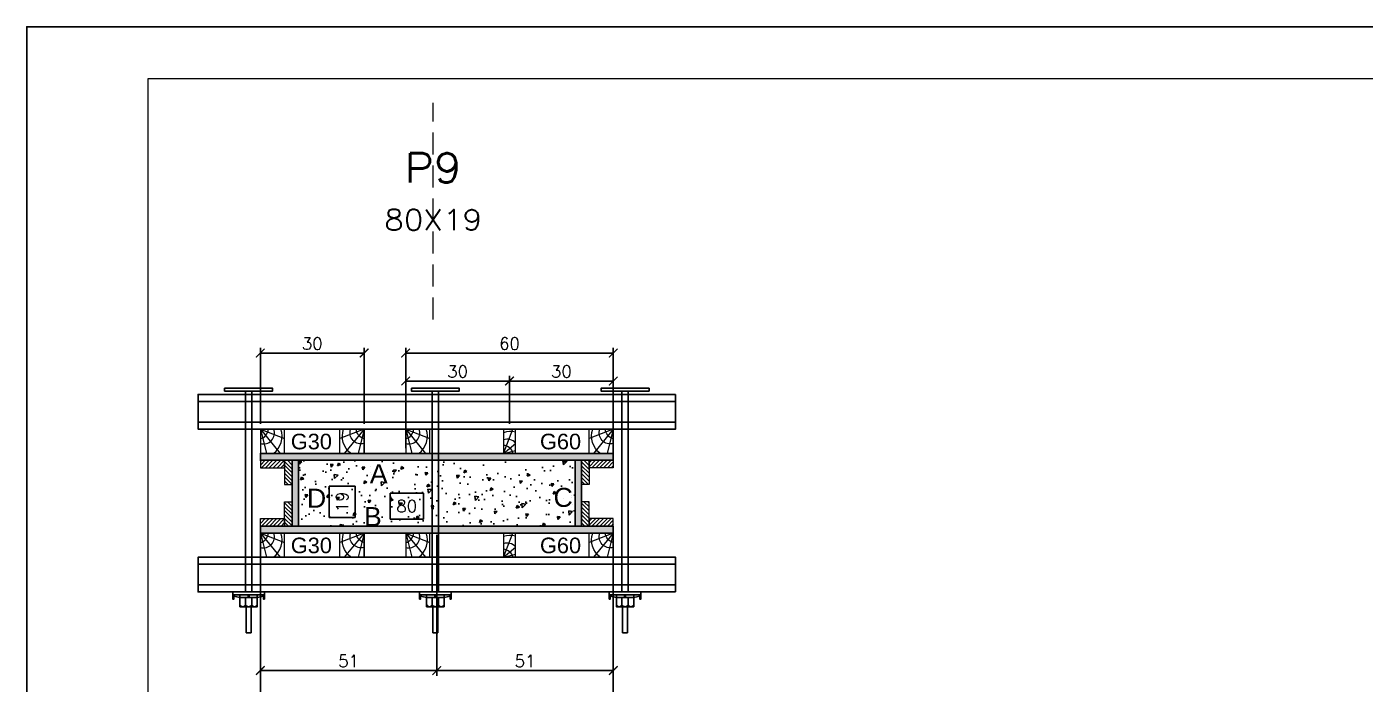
# Model space of a CAD drawing. Extents: x -23436 to 4767, y -3862 to 10024.
# Drawn here: x -15921 to -15148, y 4753 to 5132 of the extents above; entities that cross this region are included whole.
import ezdxf
from ezdxf.enums import TextEntityAlignment as Align

# ---------------------------------------------------------------- set-up
doc = ezdxf.new("R2010")
doc.units = 0
doc.header["$PDMODE"] = 2
doc.header["$PDSIZE"] = 10
doc.linetypes.add('CABLIN', pattern=[0.35, 0.25, -0.1])
doc.linetypes.add('HIDDEN', pattern=[9.525, 6.35, -3.175])
doc.layers.get('0').update_dxf_attribs({"lineweight": 13})
doc.layers.get('Defpoints').update_dxf_attribs({"lineweight": 13})
for name, color, linetype in [('Barra de Ancoragem', 20, 'Continuous'), ('CHAPA', 1, 'Continuous'), ('Concreto', 250, 'HIDDEN'), ('Hachura', 252, 'CABLIN'), ('MB Logo', 254, 'Continuous'), ('MEIO_PONT', 93, 'Continuous'), ('Painéis', 30, 'Continuous'), ('Perfil Metálico', 224, 'Continuous'), ('Texto de Titulo', 7, 'Continuous'), ('Texto Qtd Sarr', 242, 'Continuous'), ('TEXTO_GERAL', 7, 'Continuous')]:
    doc.layers.add(name, color=color, linetype=linetype)
for name, color, linetype, lineweight in [('cotas', 4, 'Continuous', 13), ('FOLHA MB', 7, 'Continuous', 13), ('Madeira', 100, 'Continuous', 13), ('sarrafo', 93, 'Continuous', 13), ('Texto Seção', 7, 'Continuous', 15)]:
    doc.layers.add(name, color=color, linetype=linetype, lineweight=lineweight)
doc.layers.add('Laje_Perimetro', color=7, linetype='Continuous', plot=False)
doc.styles.add('ARIAL', font='arial.ttf', dxfattribs={"oblique": 15, "height": 25})
doc.styles.add('ROMANS', font='romans.shx')
doc.styles.add('SANSSERIF', font='sas_____.pfb')
doc.dimstyles.new('COTA SECAO', dxfattribs={"dimtxt": 7, "dimasz": 5, "dimexe": 3, "dimexo": 3, "dimgap": 2, "dimtad": 3, "dimdec": 1, "dimlfac": 0.5, "dimzin": 12, "dimdsep": 46, "dimtxsty": 'ROMANS', "dimblk": 'ARCHTICK', "dimcen": 0, "dimclrd": 4, "dimclre": 4, "dimclrt": 1, "dimadec": 1, "dimazin": 3, "dimtfac": 1, "dimtdec": 1, "dimtmove": 0, "dimatfit": 3, "dimldrblk": 'OBLIQUE', "dimfxl": 0, "dimtolj": 1, "dimtzin": 12, "dimarcsym": 0})
doc.dimstyles.new('SECÇÃO 2', dxfattribs={"dimtxt": 7, "dimasz": 6, "dimexe": 0.18, "dimexo": 2, "dimgap": -4, "dimtad": 3, "dimdec": 1, "dimlfac": 0.5, "dimzin": 12, "dimdsep": 46, "dimtxsty": 'ROMANS', "dimblk": 'ARCHTICK', "dimcen": 0.09, "dimse1": 1, "dimse2": 1, "dimsd1": 1, "dimsd2": 1, "dimclrd": 180, "dimclre": 5, "dimclrt": 1, "dimadec": 0, "dimazin": 3, "dimtfac": 1, "dimtdec": 1, "dimtofl": 0, "dimtmove": 0, "dimatfit": 3, "dimldrblk": 'ARCHTICK', "dimfxl": 0, "dimtolj": 1, "dimtzin": 0, "dimarcsym": 0})
pattern_1 = [(225, (-25085.3287, -18047.4863), (1.12253202, -1.12253202), [])]
pattern_2 = [(225, (-24910.3287, -18047.4863), (1.12253202, -1.12253202), [])]

# ---------------------------------------------------------------- blocks, each defined once
blk = doc.blocks.new('A$C169d8357')
at = {"layer": 'FOLHA MB', "color": 1}
for points in [[(0, 1199.94), (0, 149.94), (1485.02, 149.94), (1485.02, 1199.94)], [(70, 1169.94), (70, 179.94), (1455.02, 179.94), (1455.02, 1169.94)]]:
    blk.add_lwpolyline(points, close=True, dxfattribs=at)
blk = doc.blocks.new('titulo1')
at = {"layer": 'Defpoints', "color": 252, "linetype": 'HIDDEN', "ltscale": 2}
blk.add_line((0, 0), (0, 125), dxfattribs=at)
at = {"layer": 'Defpoints', "style": 'ROMANS', "oblique": 15}
blk.add_attdef('FOLHA', text='', height=10, dxfattribs=at).set_placement((0, 15.58), align=Align.MIDDLE_CENTER)
at = {"layer": 'Texto Qtd Sarr', "color": 3, "style": 'ROMANS', "oblique": 15}
for tag, height, p in [('TITULO', 17, (0, 71.45)), ('SEÇÃO', 12, (0, 41.55))]:
    blk.add_attdef(tag, text='', height=height, dxfattribs=at).set_placement(p, align=Align.MIDDLE_CENTER)
blk = doc.blocks.new('ERTYERTYUYTURTYUTRYU')
at = {"layer": 'Barra de Ancoragem'}
for p, q in [((8963.33, 10873.8), (8963.33, 10855.54)), ((8964.88, 10869.68), (8964.1, 10873.21)), ((8985.14, 10863.2), (8985.14, 10866.14)), ((8964.88, 10859.66), (8964.1, 10856.13))]:
    blk.add_line(p, q, dxfattribs=at)
at = {"layer": 'Barra de Ancoragem', "flags": 128}
for points in [[(8961.54, 10855.54), (8961.54, 10873.8), (8963.33, 10873.8), (8963.33, 10855.54)], [(8963.33, 10873.8), (8965.7, 10873.8), (8965.7, 10873.21), (8963.33, 10873.21)], [(8963.33, 10869.68), (8964.88, 10869.68), (8964.88, 10859.66), (8963.33, 10859.66)], [(8963.33, 10856.13), (8965.7, 10856.13), (8965.7, 10855.54), (8963.33, 10855.54)]]:
    blk.add_lwpolyline(points, close=True, dxfattribs=at)
for points in [[(8964.88, 10859.66), (8970.14, 10859.66), (8970.14, 10869.68), (8964.88, 10869.68)], [(8964.88, 10864.37), (8963.33, 10864.37), (8963.33, 10864.96), (8964.88, 10864.96), (8964.88, 10864.37), (8964.88, 10864.96)], [(8985.14, 10863.2), (8970.14, 10863.2), (8970.14, 10866.14), (8985.14, 10866.14)]]:
    blk.add_lwpolyline(points, dxfattribs=at)
for points in [[(8964.88, 10866.44), (8968.96, 10866.44, 0.729796), (8968.96, 10869.68, 0.729796)], [(8964.88, 10862.9), (8968.96, 10862.9, 0.666667), (8968.96, 10866.44, 0.666667)]]:
    blk.add_lwpolyline(points, format="xyb", dxfattribs=at)
at = {"layer": 'Barra de Ancoragem'}
blk.add_arc((8968.44, 10861.28), 1.7, 287.75636, 72.24364, dxfattribs=at)
blk = doc.blocks.new('*D4652')
at = {"layer": 'cotas', "color": 180, "lineweight": -2, "transparency": 16777216}
for p, q in [((-15692.08, 4862.92), (-15711.41, 4862.92)), ((-15711.41, 4862.92), (-15711.41, 4847.92)), ((-15692.08, 4847.92), (-15692.08, 4862.92)), ((-15711.41, 4847.92), (-15692.08, 4847.92))]:
    blk.add_line(p, q, dxfattribs=at)
at = {"layer": 'Defpoints', "color": 0, "transparency": 16777216}
for p in [(-15764.38, 4843.92), (-15604.38, 4843.92), (-15604.38, 4843.92)]:
    blk.add_point(p, dxfattribs=at)
at = {"layer": 'cotas', "color": 1, "transparency": 16777216, "insert": (-15701.75, 4855.42), "char_height": 7, "attachment_point": 5, "style": 'ROMANS'}
blk.add_mtext('\\A1;80', dxfattribs=at)
blk = doc.blocks.new('_ArchTick')
at = {"color": 0, "linetype": 'ByBlock', "const_width": 0.15}
blk.add_lwpolyline([(-0.5, -0.5), (0.5, 0.5)], dxfattribs=at)
blk = doc.blocks.new('*D4653')
at = {"layer": 'cotas', "color": 4, "lineweight": -2, "transparency": 16777216}
for p, q in [((-15786.38, 4836.92), (-15786.38, 4734.72)), ((-15582.38, 4836.92), (-15582.38, 4734.72)), ((-15786.38, 4737.72), (-15582.38, 4737.72))]:
    blk.add_line(p, q, dxfattribs=at)
at = {"layer": 'Defpoints', "color": 0, "transparency": 16777216}
for p in [(-15786.38, 4839.92), (-15582.38, 4839.92), (-15582.38, 4737.72)]:
    blk.add_point(p, dxfattribs=at)
at = {"layer": 'cotas', "color": 4, "lineweight": -2, "transparency": 16777216, "xscale": 5, "yscale": 5, "zscale": 5, "rotation": 180}
blk.add_blockref('_ArchTick', (-15786.38, 4737.72), dxfattribs=at)
at = {"layer": 'cotas', "color": 4, "lineweight": -2, "transparency": 16777216, "xscale": 5, "yscale": 5, "zscale": 5}
blk.add_blockref('_ArchTick', (-15582.38, 4737.72), dxfattribs=at)
at = {"layer": 'cotas', "color": 1, "transparency": 16777216, "insert": (-15684.38, 4743.22), "char_height": 7, "attachment_point": 5, "style": 'ROMANS'}
blk.add_mtext('\\A1;102', dxfattribs=at)
blk = doc.blocks.new('_OBLIQUE')
at = {"color": 0, "linetype": 'ByBlock', "lineweight": -2}
for p, q in [((0, 0), (-1, 0)), ((-0.5, -0.5), (0.5, 0.5))]:
    blk.add_line(p, q, dxfattribs=at)
blk = doc.blocks.new('*D4654')
at = {"layer": 'cotas', "color": 4, "lineweight": -2, "transparency": 16777216}
for p, q in [((-15684.38, 4838.92), (-15684.38, 4757.49)), ((-15786.38, 4802.92), (-15786.38, 4757.49)), ((-15786.38, 4760.49), (-15684.38, 4760.49))]:
    blk.add_line(p, q, dxfattribs=at)
at = {"layer": 'Defpoints', "color": 0, "transparency": 16777216}
for p in [(-15684.38, 4841.92), (-15786.38, 4805.92), (-15684.38, 4760.49)]:
    blk.add_point(p, dxfattribs=at)
at = {"layer": 'cotas', "color": 4, "lineweight": -2, "transparency": 16777216, "xscale": 5, "yscale": 5, "zscale": 5, "rotation": 180}
blk.add_blockref('_ArchTick', (-15786.38, 4760.49), dxfattribs=at)
at = {"layer": 'cotas', "color": 4, "lineweight": -2, "transparency": 16777216, "xscale": 5, "yscale": 5, "zscale": 5}
blk.add_blockref('_ArchTick', (-15684.38, 4760.49), dxfattribs=at)
at = {"layer": 'cotas', "color": 1, "transparency": 16777216, "insert": (-15735.38, 4765.99), "char_height": 7, "attachment_point": 5, "style": 'ROMANS'}
blk.add_mtext('\\A1;51', dxfattribs=at)
blk = doc.blocks.new('*D4655')
at = {"layer": 'cotas', "color": 4, "lineweight": -2, "transparency": 16777216}
for p, q in [((-15684.38, 4838.92), (-15684.38, 4757.49)), ((-15582.38, 4802.92), (-15582.38, 4757.49)), ((-15582.38, 4760.49), (-15684.38, 4760.49))]:
    blk.add_line(p, q, dxfattribs=at)
at = {"layer": 'Defpoints', "color": 0, "transparency": 16777216}
for p in [(-15684.38, 4841.92), (-15582.38, 4805.92), (-15684.38, 4760.49)]:
    blk.add_point(p, dxfattribs=at)
at = {"layer": 'cotas', "color": 4, "lineweight": -2, "transparency": 16777216, "xscale": 5, "yscale": 5, "zscale": 5, "rotation": 180}
blk.add_blockref('_ArchTick', (-15684.38, 4760.49), dxfattribs=at)
at = {"layer": 'cotas', "color": 4, "lineweight": -2, "transparency": 16777216, "xscale": 5, "yscale": 5, "zscale": 5}
blk.add_blockref('_ArchTick', (-15582.38, 4760.49), dxfattribs=at)
at = {"layer": 'cotas', "color": 1, "transparency": 16777216, "insert": (-15633.38, 4765.99), "char_height": 7, "attachment_point": 5, "style": 'ROMANS'}
blk.add_mtext('\\A1;51', dxfattribs=at)
blk = doc.blocks.new('*D4656')
at = {"layer": 'cotas', "color": 180, "lineweight": -2, "transparency": 16777216}
for p, q in [((-15731.58, 4866.92), (-15746.58, 4866.92)), ((-15746.58, 4866.92), (-15746.58, 4848.92)), ((-15731.58, 4848.92), (-15731.58, 4866.92)), ((-15746.58, 4848.92), (-15731.58, 4848.92))]:
    blk.add_line(p, q, dxfattribs=at)
at = {"layer": 'Defpoints', "color": 0, "transparency": 16777216}
for p in [(-15764.38, 4881.92), (-15727.58, 4881.92), (-15764.38, 4843.92)]:
    blk.add_point(p, dxfattribs=at)
at = {"layer": 'cotas', "color": 1, "transparency": 16777216, "insert": (-15739.08, 4857.92), "char_height": 7, "attachment_point": 5, "rotation": 90, "style": 'ROMANS'}
blk.add_mtext('\\A1;19', dxfattribs=at)
blk = doc.blocks.new('PONTALETE')
at = {"layer": 'Madeira'}
for q in [(2.71, 7), (7, 5.76), (7, 1.74)]:
    blk.add_line((0, 0), q, dxfattribs=at)
blk.add_lwpolyline([(0, 0), (7, 0), (7, 7), (0, 7)], close=True, dxfattribs=at)
for centre, radius, start, end in [((2.04, 0.06), 6.23, 37.2818, 109.0913), ((1.09, 0.9), 3.19, 343.603, 109.9847), ((-0.21, -0.78), 3.09, 14.6322, 86.0383)]:
    blk.add_arc(centre, radius, start, end, dxfattribs=at)
blk = doc.blocks.new('*D4657')
at = {"layer": 'cotas', "color": 4, "lineweight": -2, "transparency": 16777216}
for p, q in [((-15786.38, 4902.92), (-15786.38, 4946.85)), ((-15786.38, 4943.85), (-15726.38, 4943.85)), ((-15726.38, 4902.92), (-15726.38, 4946.85))]:
    blk.add_line(p, q, dxfattribs=at)
at = {"layer": 'Defpoints', "color": 0, "transparency": 16777216}
for p in [(-15726.38, 4943.85), (-15786.38, 4899.92), (-15726.38, 4899.92)]:
    blk.add_point(p, dxfattribs=at)
at = {"layer": 'cotas', "color": 4, "lineweight": -2, "transparency": 16777216, "xscale": 5, "yscale": 5, "zscale": 5, "rotation": 180}
blk.add_blockref('_ArchTick', (-15786.38, 4943.85), dxfattribs=at)
at = {"layer": 'cotas', "color": 4, "lineweight": -2, "transparency": 16777216, "xscale": 5, "yscale": 5, "zscale": 5}
blk.add_blockref('_ArchTick', (-15726.38, 4943.85), dxfattribs=at)
at = {"layer": 'cotas', "color": 1, "transparency": 16777216, "insert": (-15756.38, 4949.35), "char_height": 7, "attachment_point": 5, "style": 'ROMANS'}
blk.add_mtext('\\A1;30', dxfattribs=at)
blk = doc.blocks.new('*D4658')
at = {"layer": 'cotas', "color": 4, "lineweight": -2, "transparency": 16777216}
for p, q in [((-15702.38, 4888.92), (-15702.38, 4946.85)), ((-15582.38, 4943.85), (-15702.38, 4943.85)), ((-15582.38, 4888.92), (-15582.38, 4946.85))]:
    blk.add_line(p, q, dxfattribs=at)
at = {"layer": 'Defpoints', "color": 0, "transparency": 16777216}
for p in [(-15702.38, 4943.85), (-15702.38, 4885.92), (-15582.38, 4885.92)]:
    blk.add_point(p, dxfattribs=at)
at = {"layer": 'cotas', "color": 4, "lineweight": -2, "transparency": 16777216, "xscale": 5, "yscale": 5, "zscale": 5, "rotation": 180}
blk.add_blockref('_ArchTick', (-15702.38, 4943.85), dxfattribs=at)
at = {"layer": 'cotas', "color": 4, "lineweight": -2, "transparency": 16777216, "xscale": 5, "yscale": 5, "zscale": 5}
blk.add_blockref('_ArchTick', (-15582.38, 4943.85), dxfattribs=at)
at = {"layer": 'cotas', "color": 1, "transparency": 16777216, "insert": (-15642.38, 4949.35), "char_height": 7, "attachment_point": 5, "style": 'ROMANS'}
blk.add_mtext('\\A1;60', dxfattribs=at)
blk = doc.blocks.new('*D4659')
at = {"layer": 'cotas', "color": 4, "lineweight": -2, "transparency": 16777216}
for p, q in [((-15702.38, 4902.92), (-15702.38, 4946.85)), ((-15702.38, 4943.85), (-15582.38, 4943.85)), ((-15582.38, 4902.92), (-15582.38, 4946.85))]:
    blk.add_line(p, q, dxfattribs=at)
at = {"layer": 'Defpoints', "color": 0, "transparency": 16777216}
for p in [(-15582.38, 4943.85), (-15702.38, 4899.92), (-15582.38, 4899.92)]:
    blk.add_point(p, dxfattribs=at)
at = {"layer": 'cotas', "color": 4, "lineweight": -2, "transparency": 16777216, "xscale": 5, "yscale": 5, "zscale": 5, "rotation": 180}
blk.add_blockref('_ArchTick', (-15702.38, 4943.85), dxfattribs=at)
at = {"layer": 'cotas', "color": 4, "lineweight": -2, "transparency": 16777216, "xscale": 5, "yscale": 5, "zscale": 5}
blk.add_blockref('_ArchTick', (-15582.38, 4943.85), dxfattribs=at)
at = {"layer": 'cotas', "color": 1, "transparency": 16777216, "insert": (-15642.38, 4949.35), "char_height": 7, "attachment_point": 5, "style": 'ROMANS'}
blk.add_mtext('\\A1;60', dxfattribs=at)
blk = doc.blocks.new('MEIO PONTALETE')
at = {"layer": 'Madeira'}
for q in [(2.71, 7), (3.5, 2.88), (3.5, 0.87)]:
    blk.add_line((0, 0), q, dxfattribs=at)
blk.add_lwpolyline([(0, 0), (3.5, 0), (3.5, 7), (0, 7)], close=True, dxfattribs=at)
for centre, radius, start, end in [((2.04, 0.06), 6.23, 76.4499, 109.0913), ((1.09, 0.9), 3.19, 40.9063, 109.9847), ((-0.21, -0.78), 3.09, 14.6322, 86.0383)]:
    blk.add_arc(centre, radius, start, end, dxfattribs=at)
blk = doc.blocks.new('*D4660')
at = {"layer": 'cotas', "color": 4, "lineweight": -2, "transparency": 16777216}
for p, q in [((-15702.38, 4902.92), (-15702.38, 4930.69)), ((-15702.38, 4927.69), (-15642.38, 4927.69)), ((-15642.38, 4902.92), (-15642.38, 4930.69))]:
    blk.add_line(p, q, dxfattribs=at)
at = {"layer": 'Defpoints', "color": 0, "transparency": 16777216}
for p in [(-15642.38, 4927.69), (-15702.38, 4899.92), (-15642.38, 4899.92)]:
    blk.add_point(p, dxfattribs=at)
at = {"layer": 'cotas', "color": 4, "lineweight": -2, "transparency": 16777216, "xscale": 5, "yscale": 5, "zscale": 5, "rotation": 180}
blk.add_blockref('_ArchTick', (-15702.38, 4927.69), dxfattribs=at)
at = {"layer": 'cotas', "color": 4, "lineweight": -2, "transparency": 16777216, "xscale": 5, "yscale": 5, "zscale": 5}
blk.add_blockref('_ArchTick', (-15642.38, 4927.69), dxfattribs=at)
at = {"layer": 'cotas', "color": 1, "transparency": 16777216, "insert": (-15672.38, 4933.19), "char_height": 7, "attachment_point": 5, "style": 'ROMANS'}
blk.add_mtext('\\A1;30', dxfattribs=at)
blk = doc.blocks.new('*D4661')
at = {"layer": 'cotas', "color": 4, "lineweight": -2, "transparency": 16777216}
for p, q in [((-15642.38, 4906.92), (-15642.38, 4930.69)), ((-15642.38, 4927.69), (-15582.38, 4927.69)), ((-15582.38, 4902.92), (-15582.38, 4930.69))]:
    blk.add_line(p, q, dxfattribs=at)
at = {"layer": 'Defpoints', "color": 0, "transparency": 16777216}
for p in [(-15582.38, 4927.69), (-15642.38, 4903.92), (-15582.38, 4899.92)]:
    blk.add_point(p, dxfattribs=at)
at = {"layer": 'cotas', "color": 4, "lineweight": -2, "transparency": 16777216, "xscale": 5, "yscale": 5, "zscale": 5, "rotation": 180}
blk.add_blockref('_ArchTick', (-15642.38, 4927.69), dxfattribs=at)
at = {"layer": 'cotas', "color": 4, "lineweight": -2, "transparency": 16777216, "xscale": 5, "yscale": 5, "zscale": 5}
blk.add_blockref('_ArchTick', (-15582.38, 4927.69), dxfattribs=at)
at = {"layer": 'cotas', "color": 1, "transparency": 16777216, "insert": (-15612.38, 4933.19), "char_height": 7, "attachment_point": 5, "style": 'ROMANS'}
blk.add_mtext('\\A1;30', dxfattribs=at)

msp = doc.modelspace()

# ---------------------------------------------------------------- hatches: boundary and pattern name
at = {"layer": 'Concreto'}
h = msp.add_hatch(dxfattribs=at)
h.set_pattern_fill('AR-CONC', color=256, scale=0.1, angle=180)
h.set_pattern_definition([(230, (-22806.498, -12416.523), (-18.218467, 1.593909), [1.905, -20.955]), (175, (-22806.498, -12416.523), (3.524342, -19.105685), [1.524, -16.764058]), (280.45144, (-22808.017, -12416.39), (-14.694125, -17.511775), [1.619, -17.809024]), (226.1842, (-22806.498, -12421.603), (-27.107904, 4.204233), [2.8575, -31.4325]), (276.63556, (-22808.757, -12421.253), (-23.740413, -24.742612), [2.428502, -26.71356]), (171.18415, (-22806.498, -12421.603), (-23.740413, -24.742612), [2.285997, -25.145973]), (201, (-22809.038, -12420.333), (-15.161439, 10.22652), [1.905, -20.955]), (146, (-22809.038, -12420.333), (-6.180203, -18.418797), [1.524, -16.764]), (251.45144, (-22810.302, -12419.481), (-21.341642, -8.192277), [1.619, -17.808994]), (217.5, (-22806.4985, -12416.523), (-0.3088603, -8.455504), [0, -16.5608, 0, -17.018, 0, -16.8275]), (187.5, (-22806.4985, -12416.523), (-6.6819663, -10.0180575), [0, -9.7028, 0, -16.1798, 0, -6.4135]), (147.5, (-22800.834, -12416.523), (-13.5590595, 0.5728744), [0, -6.35, 0, -19.812, 0, -26.289]), (137.5, (-22798.294, -12416.523), (-14.812918, -2.542649), [0, -8.255, 0, -13.1572, 0, -18.669])])
h.paths.add_polyline_path([(-15764.377, 4881.922), (-15764.377, 4843.922), (-15604.377, 4843.922), (-15604.377, 4881.922)])
at = {"layer": 'Hachura'}
h = msp.add_hatch(color=256, dxfattribs=at)
h.dxf.hatch_style = 1
h.paths.add_polyline_path([(-15582.377, 4881.922), (-15582.377, 4885.922), (-15786.377, 4885.922), (-15786.377, 4881.922)])
h = msp.add_hatch(color=256, dxfattribs=at)
h.dxf.hatch_style = 1
h.paths.add_polyline_path([(-15582.377, 4881.922), (-15582.377, 4885.922), (-15786.377, 4885.922), (-15786.377, 4881.922)])
h = msp.add_hatch(dxfattribs=at)
h.set_pattern_fill('ANSI31', color=256, scale=0.5, angle=180, style=0)
h.set_pattern_definition(pattern_2)
h.paths.add_polyline_path([(-15772.377, 4881.922), (-15772.377, 4877.522), (-15786.377, 4877.522), (-15786.377, 4881.922)])
h = msp.add_hatch(dxfattribs=at)
h.set_pattern_fill('ANSI31', color=256, scale=0.5, angle=90, style=0)
h.set_pattern_definition([(135, (-38697.385, 14005.8737), (-1.12253202, -1.12253202), [])])
h.paths.add_polyline_path([(-15767.977, 4867.922), (-15772.377, 4867.922), (-15772.377, 4881.922), (-15767.977, 4881.922)])
h = msp.add_hatch(color=256, dxfattribs=at)
h.dxf.hatch_style = 1
h.paths.add_polyline_path([(-15767.977, 4843.922), (-15764.377, 4843.922), (-15764.377, 4881.922), (-15767.977, 4881.922)])
h = msp.add_hatch(color=256, dxfattribs=at)
h.dxf.hatch_style = 1
h.paths.add_polyline_path([(-15767.977, 4843.922), (-15764.377, 4843.922), (-15764.377, 4881.922), (-15767.977, 4881.922)])
h = msp.add_hatch(color=256, dxfattribs=at)
h.dxf.hatch_style = 1
h.paths.add_polyline_path([(-15604.377, 4843.922), (-15600.777, 4843.922), (-15600.777, 4881.922), (-15604.377, 4881.922)])
h = msp.add_hatch(color=256, dxfattribs=at)
h.dxf.hatch_style = 1
h.paths.add_polyline_path([(-15604.377, 4843.922), (-15600.777, 4843.922), (-15600.777, 4881.922), (-15604.377, 4881.922)])
h = msp.add_hatch(dxfattribs=at)
h.set_pattern_fill('ANSI31', color=256, scale=0.5, angle=90, style=0)
h.set_pattern_definition([(135, (-38703.385, 14005.8737), (-1.12253202, -1.12253202), [])])
h.paths.add_polyline_path([(-15600.777, 4867.922), (-15596.377, 4867.922), (-15596.377, 4881.922), (-15600.777, 4881.922)])
h = msp.add_hatch(dxfattribs=at)
h.set_pattern_fill('ANSI31', color=256, scale=0.5, angle=180, style=0)
h.set_pattern_definition(pattern_1)
h.paths.add_polyline_path([(-15596.377, 4881.922), (-15596.377, 4877.522), (-15582.377, 4877.522), (-15582.377, 4881.922)])
h = msp.add_hatch(dxfattribs=at)
h.set_pattern_fill('ANSI31', color=256, scale=0.5, angle=90, style=0)
h.set_pattern_definition([(135, (-38697.385, 14017.8737), (-1.12253202, -1.12253202), [])])
h.paths.add_polyline_path([(-15767.977, 4857.922), (-15772.377, 4857.922), (-15772.377, 4843.922), (-15767.977, 4843.922)])
h = msp.add_hatch(dxfattribs=at)
h.set_pattern_fill('ANSI31', color=256, scale=0.5, angle=90, style=0)
h.set_pattern_definition([(135, (-38703.385, 14017.8737), (-1.12253202, -1.12253202), [])])
h.paths.add_polyline_path([(-15600.777, 4857.922), (-15596.377, 4857.922), (-15596.377, 4843.922), (-15600.777, 4843.922)])
h = msp.add_hatch(dxfattribs=at)
h.set_pattern_fill('ANSI31', color=256, scale=0.5, angle=180, style=0)
h.set_pattern_definition(pattern_2)
h.paths.add_polyline_path([(-15772.377, 4843.922), (-15772.377, 4848.322), (-15786.377, 4848.322), (-15786.377, 4843.922)])
h = msp.add_hatch(color=256, dxfattribs=at)
h.dxf.hatch_style = 1
h.paths.add_polyline_path([(-15582.377, 4843.922), (-15582.377, 4839.922), (-15786.377, 4839.922), (-15786.377, 4843.922)])
h = msp.add_hatch(color=256, dxfattribs=at)
h.dxf.hatch_style = 1
h.paths.add_polyline_path([(-15582.377, 4843.922), (-15582.377, 4839.922), (-15786.377, 4839.922), (-15786.377, 4843.922)])
h = msp.add_hatch(dxfattribs=at)
h.set_pattern_fill('ANSI31', color=256, scale=0.5, angle=180, style=0)
h.set_pattern_definition(pattern_1)
h.paths.add_polyline_path([(-15596.377, 4843.922), (-15596.377, 4848.322), (-15582.377, 4848.322), (-15582.377, 4843.922)])

# ---------------------------------------------------------------- linework, layer by layer
for points in [[(-15726.377, 4885.922), (-15726.377, 4899.922), (-15786.377, 4899.922), (-15786.377, 4885.922)], [(-15582.377, 4885.922), (-15582.377, 4899.922), (-15702.377, 4899.922), (-15702.377, 4885.922)], [(-15582.377, 4839.922), (-15582.377, 4825.922), (-15786.377, 4825.922), (-15786.377, 4839.922)], [(-15726.377, 4825.922), (-15726.377, 4839.922), (-15786.377, 4839.922), (-15786.377, 4825.922)], [(-15582.377, 4825.922), (-15582.377, 4839.922), (-15702.377, 4839.922), (-15702.377, 4825.922)]]:
    msp.add_lwpolyline(points, close=True)
at = {"layer": 'Barra de Ancoragem', "flags": 128}
for points in [[(-15807.021, 4923.522), (-15779.284, 4923.522), (-15779.284, 4921.922), (-15807.021, 4921.922)], [(-15791.377, 4921.922), (-15791.377, 4805.922), (-15794.928, 4805.922), (-15794.928, 4921.922)], [(-15699.114, 4923.522), (-15671.377, 4923.522), (-15671.377, 4921.922), (-15699.114, 4921.922)], [(-15683.47, 4921.922), (-15683.47, 4805.922), (-15687.021, 4805.922), (-15687.021, 4921.922)], [(-15561.733, 4923.522), (-15589.469, 4923.522), (-15589.469, 4921.922), (-15561.733, 4921.922)], [(-15577.377, 4921.922), (-15577.377, 4805.922), (-15573.825, 4805.922), (-15573.825, 4921.922)]]:
    msp.add_lwpolyline(points, close=True, dxfattribs=at)
at = {"layer": 'CHAPA'}
for points in [[(-15582.377, 4881.922), (-15582.377, 4885.922), (-15786.377, 4885.922), (-15786.377, 4881.922)], [(-15582.377, 4881.922), (-15582.377, 4885.922), (-15786.377, 4885.922), (-15786.377, 4881.922)], [(-15767.977, 4843.922), (-15764.377, 4843.922), (-15764.377, 4881.922), (-15767.977, 4881.922)], [(-15767.977, 4843.922), (-15764.377, 4843.922), (-15764.377, 4881.922), (-15767.977, 4881.922)], [(-15604.377, 4843.922), (-15600.777, 4843.922), (-15600.777, 4881.922), (-15604.377, 4881.922)], [(-15604.377, 4843.922), (-15600.777, 4843.922), (-15600.777, 4881.922), (-15604.377, 4881.922)], [(-15582.377, 4843.922), (-15582.377, 4839.922), (-15786.377, 4839.922), (-15786.377, 4843.922)], [(-15582.377, 4843.922), (-15582.377, 4839.922), (-15786.377, 4839.922), (-15786.377, 4843.922)]]:
    msp.add_lwpolyline(points, close=True, dxfattribs=at)
at = {"layer": 'Laje_Perimetro'}
msp.add_lwpolyline([(-14436.356, 5132.259), (-15921.377, 5132.259), (-15921.377, 4082.259), (-14436.356, 4082.259)], close=True, dxfattribs=at)
at = {"layer": 'Painéis', "color": 32, "true_color": 0xcd6928}
msp.add_lwpolyline([(-15764.377, 4881.922), (-15764.377, 4843.922), (-15604.377, 4843.922), (-15604.377, 4881.922)], close=True, dxfattribs=at)
at = {"layer": 'Perfil Metálico'}
for points in [[(-15546.377, 4919.922), (-15546.377, 4899.922), (-15822.377, 4899.922), (-15822.377, 4919.922)], [(-15822.377, 4903.922), (-15822.377, 4915.922), (-15546.377, 4915.922), (-15546.377, 4903.922)], [(-15546.377, 4805.922), (-15546.377, 4825.922), (-15822.377, 4825.922), (-15822.377, 4805.922)], [(-15822.377, 4821.922), (-15822.377, 4809.922), (-15546.377, 4809.922), (-15546.377, 4821.922)]]:
    msp.add_lwpolyline(points, close=True, dxfattribs=at)
at = {"layer": 'sarrafo'}
for points in [[(-15786.377, 4877.522), (-15772.377, 4877.522), (-15772.377, 4881.922), (-15786.377, 4881.922)], [(-15772.377, 4881.922), (-15772.377, 4867.922), (-15767.977, 4867.922), (-15767.977, 4881.922)], [(-15596.377, 4881.922), (-15596.377, 4867.922), (-15600.777, 4867.922), (-15600.777, 4881.922)], [(-15582.377, 4877.522), (-15596.377, 4877.522), (-15596.377, 4881.922), (-15582.377, 4881.922)], [(-15772.377, 4843.922), (-15772.377, 4857.922), (-15767.977, 4857.922), (-15767.977, 4843.922)], [(-15596.377, 4843.922), (-15596.377, 4857.922), (-15600.777, 4857.922), (-15600.777, 4843.922)], [(-15786.377, 4848.322), (-15772.377, 4848.322), (-15772.377, 4843.922), (-15786.377, 4843.922)], [(-15582.377, 4848.322), (-15596.377, 4848.322), (-15596.377, 4843.922), (-15582.377, 4843.922)]]:
    msp.add_lwpolyline(points, close=True, dxfattribs=at)

# ---------------------------------------------------------------- block references
at = {"xscale": -1, "rotation": 90}
msp.add_blockref('ERTYERTYUYTURTYUTRYU', (-4928.484, 13767.467), dxfattribs=at)
at = {"rotation": 270}
for p in [(-26549.914, 13767.467), (-26440.27, 13767.467)]:
    msp.add_blockref('ERTYERTYUYTURTYUTRYU', p, dxfattribs=at)
at = {"layer": 'MB Logo'}
msp.add_blockref('A$C169d8357', (-15921.377, 3932.321), dxfattribs=at)
at = {"layer": 'MEIO_PONT', "yscale": 2, "zscale": 2}
for p, xscale, rotation in [((-15786.377, 4899.922), 2, 270), ((-15726.377, 4899.922), -2, 90), ((-15702.377, 4899.922), 2, 270), ((-15582.377, 4899.922), -2, 90), ((-15786.377, 4839.922), 2, 270), ((-15726.377, 4839.922), -2, 90), ((-15702.377, 4839.922), 2, 270), ((-15582.377, 4839.922), -2, 90)]:
    msp.add_blockref('PONTALETE', p, dxfattribs=dict(at, xscale=xscale, rotation=rotation))
at = {"layer": 'MEIO_PONT', "xscale": 1.999999997962732, "yscale": 1.999999997962732, "zscale": 1.999999997962732}
for p in [(-15645.877, 4885.922), (-15645.877, 4825.922)]:
    msp.add_blockref('MEIO PONTALETE', p, dxfattribs=at)
at = {"layer": 'Texto Seção'}
ref = msp.add_blockref('titulo1', (-15686.5, 4963.311), dxfattribs=at)
ref.add_attrib('TITULO', 'P9', dxfattribs={"layer": 'Texto de Titulo', "color": 7, "height": 17, "style": 'ROMANS', "width": 1.1}).set_placement((-15686.5, 5050.811), align=Align.MIDDLE_CENTER)
ref.add_attrib('SEÇÃO', '80X19', dxfattribs={"layer": 'Texto de Titulo', "color": 7, "height": 12, "style": 'ROMANS', "width": 1.1}).set_placement((-15686.5, 5020.811), align=Align.MIDDLE_CENTER)

# ---------------------------------------------------------------- texts
at = {"layer": 'TEXTO_GERAL', "color": 0, "linetype": 'Continuous', "style": 'SANSSERIF'}
for s, p in [('G30', (-15768.769, 4892.756)), ('G60', (-15624.769, 4892.756)), ('G30', (-15768.769, 4832.756)), ('G60', (-15624.769, 4832.756))]:
    msp.add_text(s, height=9, dxfattribs=at).set_placement(p, align=Align.MIDDLE_LEFT)
at = {"layer": 'TEXTO_GERAL', "style": 'ARIAL'}
for s, p in [('A', (-15717.947, 4874.168)), ('C', (-15611.377, 4860.51)), ('D', (-15753.879, 4860.027)), ('B', (-15721.353, 4849.391))]:
    msp.add_text(s, height=11, dxfattribs=at).set_placement(p, align=Align.MIDDLE_CENTER)

# ---------------------------------------------------------------- dimensions: what is measured, and where the dimension line sits
at = {"layer": 'cotas'}
for base, p1, p2, picture, middle in [((-15726.377, 4943.849), (-15786.377, 4899.922), (-15726.377, 4899.922), '*D4657', (-15756.377, 4949.349)), ((-15702.377, 4943.849), (-15582.377, 4885.922), (-15702.377, 4885.922), '*D4658', (-15642.377, 4949.349)), ((-15582.377, 4943.849), (-15702.377, 4899.922), (-15582.377, 4899.922), '*D4659', (-15642.377, 4949.349)), ((-15642.377, 4927.695), (-15702.377, 4899.922), (-15642.377, 4899.922), '*D4660', (-15672.377, 4933.195)), ((-15582.377, 4927.695), (-15642.377, 4903.922), (-15582.377, 4899.922), '*D4661', (-15612.377, 4933.195)), ((-15684.377, 4760.491), (-15786.377, 4805.922), (-15684.377, 4841.922), '*D4654', (-15735.377, 4765.991))]:
    dim = msp.add_linear_dim(base=base, p1=p1, p2=p2, dimstyle='COTA SECAO', dxfattribs=at)
    dim.commit()
    dim.dimension.update_dxf_attribs({"geometry": picture, "text_midpoint": middle})
dim = msp.add_linear_dim(base=(-15727.584, 4881.922), p1=(-15764.377, 4843.922), p2=(-15764.377, 4881.922), angle=90, dimstyle='SECÇÃO 2', dxfattribs=at)
dim.commit()
dim.dimension.update_dxf_attribs({"geometry": '*D4656', "text_midpoint": (-15727.584, 4857.922), "dimtype": 160})
dim = msp.add_linear_dim(base=(-15604.377, 4843.922), p1=(-15764.377, 4843.922), p2=(-15604.377, 4843.922), dimstyle='SECÇÃO 2', dxfattribs=at)
dim.commit()
dim.dimension.update_dxf_attribs({"geometry": '*D4652', "text_midpoint": (-15701.745, 4843.922), "dimtype": 160})
dim = msp.add_linear_dim(base=(-15582.377, 4737.722), p1=(-15786.377, 4839.922), p2=(-15582.377, 4839.922), dimstyle='COTA SECAO', override={"dimdec": 1}, dxfattribs=at)
dim.commit()
dim.dimension.update_dxf_attribs({"geometry": '*D4653', "text_midpoint": (-15684.377, 4743.222)})
dim = msp.add_linear_dim(base=(-15684.377, 4760.491), p1=(-15582.377, 4805.922), p2=(-15684.377, 4841.922), angle=180, dimstyle='COTA SECAO', dxfattribs=at)
dim.commit()
dim.dimension.update_dxf_attribs({"geometry": '*D4655', "text_midpoint": (-15633.377, 4765.991)})

doc.saveas('drawing.dxf')
